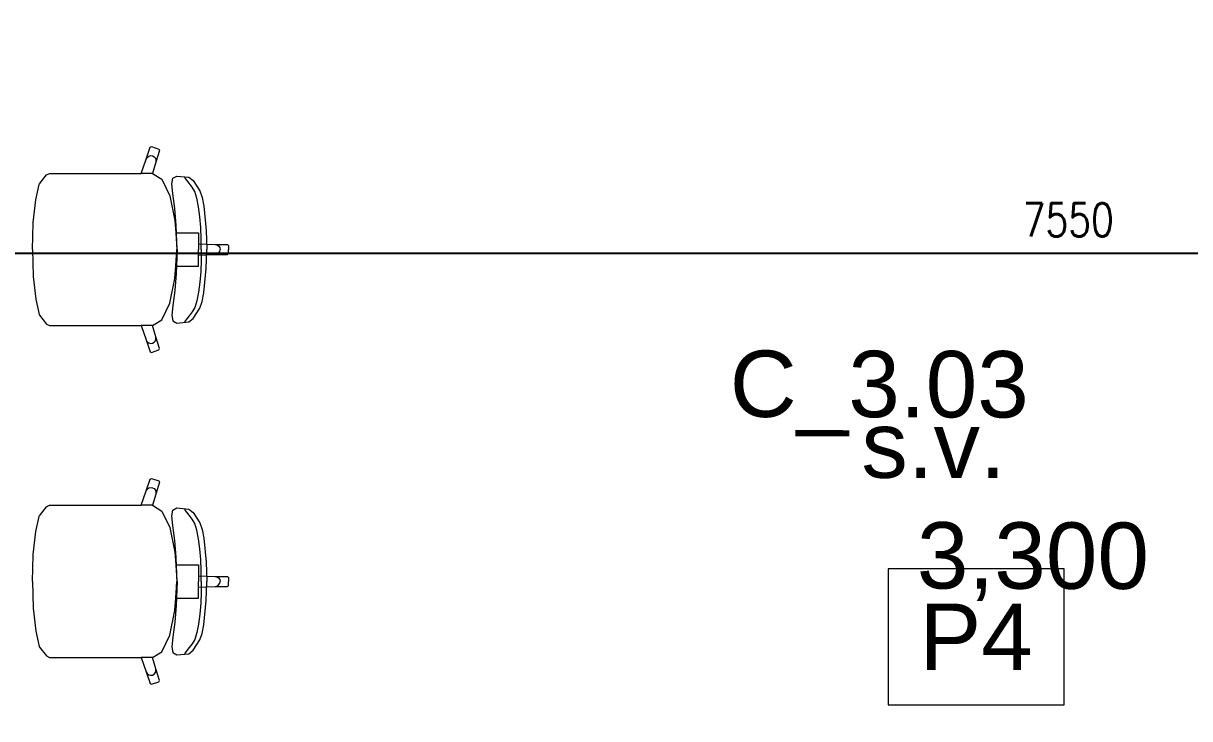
# Model space of a CAD drawing. Header units: millimetres. Extents: x 89194 to 559352, y -753138 to -204019.
# Drawn here: x 337626 to 341139, y -563063 to -560967 of the extents above; entities that cross this region are included whole.
import ezdxf

# ---------------------------------------------------------------- set-up
doc = ezdxf.new("R2010")
doc.units = ezdxf.units.MM
doc.header["$LTSCALE"] = 400
doc.header["$PDMODE"] = 3
for name, color, linetype, lineweight in [('RG_koty', 7, 'Continuous', 9), ('RG_nábytek', 32, 'Continuous', 9), ('RG_popisy', 11, 'Continuous', 9), ('RG_skladby konstrukcí', 5, 'Continuous', 9), ('RG_šrafy', 253, 'Continuous', 9)]:
    doc.layers.add(name, color=color, linetype=linetype, lineweight=lineweight)
doc.styles.add('Arial 100', font='Arial.ttf', dxfattribs={"height": 100})
doc.styles.add('Arial 200', font='Arial.ttf', dxfattribs={"height": 200})
doc.styles.add('Arial 250', font='Arial Bold.ttf', dxfattribs={"height": 250})
doc.styles.add('Koty', font='romans.shx', dxfattribs={"width": 0.8})
doc.dimstyles.new('RG_50_vnitřní', dxfattribs={"dimscale": 50, "dimtxt": 2, "dimasz": 1.6, "dimexe": 1.15, "dimexo": 0, "dimgap": 1, "dimtad": 1, "dimdec": 0, "dimrnd": 5, "dimzin": 0, "dimdsep": 46, "dimtxsty": 'Koty', "dimblk1": 'OBLIQUE', "dimblk2": 'OBLIQUE', "dimsah": 1, "dimcen": 0.09, "dimclrd": 256, "dimclre": 256, "dimclrt": 2, "dimazin": 0, "dimtfac": 1, "dimtdec": 0, "dimtmove": 2, "dimatfit": 3, "dimfxl": 1.15, "dimfxlon": 1, "dimtolj": 1, "dimtzin": 0, "dimarcsym": 0})

# ---------------------------------------------------------------- blocks, each defined once
blk = doc.blocks.new('nabytek_velka_ucebna')
at = {"layer": 'RG_nábytek'}
for p, q in [((470001.9, -445694.1), (470013.3, -445658.7)), ((470013.3, -445658.7), (470017.1, -445656.8)), ((470017.1, -445656.8), (470039.8, -445664.2)), ((470041.8, -445668), (470030.4, -445703.5)), ((470039.8, -445664.2), (470041.8, -445668)), ((469986.2, -445737.5), (470001.9, -445694.1)), ((470001.9, -445694.1), (470004.8, -445689)), ((470004.8, -445689), (470009.3, -445685.3)), ((470009.3, -445685.3), (470015, -445683.7)), ((470015, -445683.7), (470020.8, -445684.4)), ((470030.4, -445703.5), (470020.7, -445737.6)), ((470020.8, -445684.4), (470025.8, -445687.3)), ((470025.8, -445687.3), (470029.5, -445691.9)), ((470029.5, -445691.9), (470031, -445697.6)), ((470031, -445697.6), (470030.4, -445703.5)), ((469680.2, -445768.9), (469701.4, -445742)), ((469701.4, -445742), (469710, -445737.5)), ((469710, -445737.5), (469741, -445737.5)), ((469741, -445737.5), (469777.1, -445737.5)), ((469777.1, -445737.5), (469986.2, -445737.5)), ((470020.5, -445737.5), (469986.2, -445737.5)), ((470020.5, -445737.5), (470020.7, -445737.6)), ((470020.7, -445737.6), (470048.5, -445755)), ((469668.7, -445816.9), (469679.4, -445771)), ((469679.4, -445771), (469680.2, -445768.9)), ((470048.5, -445755), (470072.3, -445804.7)), ((470079, -445769.3), (470082.1, -445752.1)), ((470081.6, -445798.2), (470079, -445769.3)), ((470082.1, -445752.1), (470093.6, -445745.4)), ((470093.6, -445745.4), (470129.7, -445748.7)), ((470119.2, -445751.8), (470116.5, -445748)), ((470124.3, -445758), (470119.2, -445751.8)), ((470130.5, -445767.1), (470124.3, -445758)), ((470129.7, -445748.7), (470142.9, -445759.2)), ((470140.5, -445778.8), (470130.5, -445767.1)), ((470148.2, -445792), (470140.5, -445778.8)), ((470142.9, -445759.2), (470163, -445790.2)), ((470072.3, -445804.7), (470088.2, -445879)), ((470087.5, -445843.5), (470081.6, -445798.2)), ((470154.5, -445812.3), (470148.2, -445792)), ((470159.4, -445838.3), (470154.5, -445812.3)), ((470163, -445790.2), (470170.2, -445810.2)), ((470170.2, -445810.2), (470175, -445836.1)), ((469661.5, -445885.7), (469668.7, -445816.9)), ((470092.1, -445894.5), (470087.5, -445843.5)), ((470163.1, -445868.2), (470159.4, -445838.3)), ((470175, -445836.1), (470182, -445909.3)), ((470088.2, -445879), (470090.6, -445916.5)), ((470165.7, -445900.7), (470163.1, -445868.2)), ((469659, -445966.8), (469661.4, -445886.7)), ((469661.4, -445886.7), (469661.5, -445885.7)), ((470090.6, -445916.5), (470093.8, -445966.8)), ((470090.6, -445916.5), (470129.3, -445916.5)), ((470094.4, -445966.8), (470092.1, -445894.5)), ((470129.3, -445916.5), (470159.2, -445916.5)), ((470159.2, -445916.5), (470159.2, -445949.9)), ((470167.1, -445934.1), (470165.7, -445900.7)), ((470182, -445909.3), (470184.2, -445966.8)), ((470159.2, -445949.9), (470159.2, -445966.8)), ((470159.2, -445949.9), (470209.1, -445951.7)), ((470167.6, -445966.8), (470167.1, -445934.1)), ((470209.1, -445951.7), (470214.8, -445952.8)), ((470209.1, -445951.7), (470246, -445951.7)), ((470214.8, -445952.8), (470219.6, -445956.1)), ((470246, -445951.7), (470249, -445954.7)), ((469659, -445966.8), (469661.4, -446046.8)), ((470090.6, -446017.1), (470093.8, -445966.8)), ((470094.4, -445966.8), (470092.1, -446039.1)), ((470159.2, -445983.7), (470159.2, -445966.8)), ((470159.2, -445983.7), (470209.1, -445981.9)), ((470159.2, -446017.1), (470159.2, -445983.7)), ((470167.6, -445966.8), (470167.1, -445999.5)), ((470182, -446024.3), (470184.2, -445966.8)), ((470209.1, -445981.9), (470214.8, -445980.7)), ((470209.1, -445981.9), (470246, -445981.9)), ((470214.8, -445980.7), (470219.6, -445977.5)), ((470219.6, -445956.1), (470222.9, -445961)), ((470219.6, -445977.5), (470222.9, -445972.6)), ((470222.9, -445961), (470224, -445966.8)), ((470222.9, -445972.6), (470224, -445966.8)), ((470246, -445981.9), (470249, -445978.9)), ((470249, -445954.7), (470249, -445966.8)), ((470249, -445978.9), (470249, -445966.8)), ((470088.2, -446054.5), (470090.6, -446017.1)), ((470090.6, -446017.1), (470129.3, -446017.1)), ((470129.3, -446017.1), (470159.2, -446017.1)), ((470167.1, -445999.5), (470165.7, -446032.9)), ((470175, -446097.5), (470182, -446024.3)), ((469661.4, -446046.8), (469661.5, -446047.9)), ((469661.5, -446047.9), (469668.7, -446116.6)), ((470072.3, -446128.9), (470088.2, -446054.5)), ((470092.1, -446039.1), (470087.5, -446090)), ((470165.7, -446032.9), (470163.1, -446065.3)), ((470087.5, -446090), (470081.6, -446135.3)), ((470163.1, -446065.3), (470159.4, -446095.3)), ((469668.7, -446116.6), (469679.4, -446162.6)), ((470048.5, -446178.6), (470072.3, -446128.9)), ((470154.5, -446121.2), (470148.2, -446141.6)), ((470159.4, -446095.3), (470154.5, -446121.2)), ((470163, -446143.3), (470170.2, -446123.4)), ((470170.2, -446123.4), (470175, -446097.5)), ((469679.4, -446162.6), (469680.2, -446164.7)), ((469680.2, -446164.7), (469701.4, -446191.5)), ((470081.6, -446135.3), (470079, -446164.2)), ((470079, -446164.2), (470082.1, -446181.5)), ((470140.5, -446154.8), (470130.5, -446166.5)), ((470148.2, -446141.6), (470140.5, -446154.8)), ((470142.9, -446174.3), (470163, -446143.3)), ((469701.4, -446191.5), (469710, -446196)), ((469710, -446196), (469741, -446196)), ((469741, -446196), (469777.1, -446196)), ((469777.1, -446196), (469986.2, -446196)), ((470020.5, -446196), (469986.2, -446196)), ((469986.2, -446196), (470001.9, -446239.4)), ((470020.5, -446196), (470020.7, -446195.9)), ((470020.7, -446195.9), (470048.5, -446178.6)), ((470030.4, -446230.1), (470020.7, -446195.9)), ((470082.1, -446181.5), (470093.6, -446188.2)), ((470093.6, -446188.2), (470129.7, -446184.9)), ((470119.2, -446181.8), (470116.5, -446185.5)), ((470124.3, -446175.5), (470119.2, -446181.8)), ((470130.5, -446166.5), (470124.3, -446175.5)), ((470129.7, -446184.9), (470142.9, -446174.3)), ((470031, -446235.9), (470030.4, -446230.1)), ((470041.8, -446265.5), (470030.4, -446230.1)), ((470001.9, -446239.4), (470004.8, -446244.6)), ((470001.9, -446239.4), (470013.3, -446274.8)), ((470004.8, -446244.6), (470009.3, -446248.2)), ((470009.3, -446248.2), (470015, -446249.8)), ((470015, -446249.8), (470020.8, -446249.1)), ((470017.1, -446276.8), (470039.8, -446269.3)), ((470020.8, -446249.1), (470025.8, -446246.2)), ((470025.8, -446246.2), (470029.5, -446241.6)), ((470029.5, -446241.6), (470031, -446235.9)), ((470039.8, -446269.3), (470041.8, -446265.5)), ((470013.3, -446274.8), (470017.1, -446276.8)), ((470013.3, -446658.7), (470017.1, -446656.8)), ((470017.1, -446656.8), (470039.8, -446664.2)), ((470001.9, -446694.1), (470013.3, -446658.7)), ((470001.9, -446694.1), (470004.8, -446689)), ((470004.8, -446689), (470009.3, -446685.3)), ((470009.3, -446685.3), (470015, -446683.7)), ((470015, -446683.7), (470020.8, -446684.4)), ((470020.8, -446684.4), (470025.8, -446687.3)), ((470025.8, -446687.3), (470029.5, -446691.9)), ((470029.5, -446691.9), (470031, -446697.6)), ((470041.8, -446668), (470030.4, -446703.5)), ((470039.8, -446664.2), (470041.8, -446668)), ((469986.2, -446737.5), (470001.9, -446694.1)), ((470030.4, -446703.5), (470020.7, -446737.6)), ((470031, -446697.6), (470030.4, -446703.5)), ((469680.2, -446768.9), (469701.4, -446742)), ((469701.4, -446742), (469710, -446737.5)), ((469710, -446737.5), (469741, -446737.5)), ((469741, -446737.5), (469777.1, -446737.5)), ((469777.1, -446737.5), (469986.2, -446737.5)), ((470020.5, -446737.5), (469986.2, -446737.5)), ((470020.5, -446737.5), (470020.7, -446737.6)), ((470020.7, -446737.6), (470048.5, -446755)), ((470048.5, -446755), (470072.3, -446804.7)), ((470079, -446769.3), (470082.1, -446752.1)), ((470082.1, -446752.1), (470093.6, -446745.4)), ((470093.6, -446745.4), (470129.7, -446748.7)), ((470119.2, -446751.8), (470116.5, -446748)), ((470124.3, -446758), (470119.2, -446751.8)), ((470130.5, -446767.1), (470124.3, -446758)), ((470129.7, -446748.7), (470142.9, -446759.2)), ((470142.9, -446759.2), (470163, -446790.2)), ((469668.7, -446816.9), (469679.4, -446771)), ((469679.4, -446771), (469680.2, -446768.9)), ((470081.6, -446798.2), (470079, -446769.3)), ((470140.5, -446778.8), (470130.5, -446767.1)), ((470148.2, -446792), (470140.5, -446778.8)), ((470154.5, -446812.3), (470148.2, -446792)), ((470163, -446790.2), (470170.2, -446810.2)), ((469661.5, -446885.7), (469668.7, -446816.9)), ((470072.3, -446804.7), (470088.2, -446879)), ((470087.5, -446843.5), (470081.6, -446798.2)), ((470159.4, -446838.3), (470154.5, -446812.3)), ((470170.2, -446810.2), (470175, -446836.1)), ((470092.1, -446894.5), (470087.5, -446843.5)), ((470163.1, -446868.2), (470159.4, -446838.3)), ((470175, -446836.1), (470182, -446909.3)), ((469659, -446966.8), (469661.4, -446886.7)), ((469661.4, -446886.7), (469661.5, -446885.7)), ((470088.2, -446879), (470090.6, -446916.5)), ((470094.4, -446966.8), (470092.1, -446894.5)), ((470165.7, -446900.7), (470163.1, -446868.2)), ((470167.1, -446934.1), (470165.7, -446900.7)), ((470090.6, -446916.5), (470093.8, -446966.8)), ((470090.6, -446916.5), (470129.3, -446916.5)), ((470129.3, -446916.5), (470159.2, -446916.5)), ((470159.2, -446916.5), (470159.2, -446949.9)), ((470167.6, -446966.8), (470167.1, -446934.1)), ((470182, -446909.3), (470184.2, -446966.8)), ((469659, -446966.8), (469661.4, -447046.8)), ((470090.6, -447017.1), (470093.8, -446966.8)), ((470094.4, -446966.8), (470092.1, -447039.1)), ((470159.2, -446949.9), (470159.2, -446966.8)), ((470159.2, -446949.9), (470209.1, -446951.7)), ((470159.2, -446983.7), (470159.2, -446966.8)), ((470167.6, -446966.8), (470167.1, -446999.5)), ((470182, -447024.3), (470184.2, -446966.8)), ((470209.1, -446951.7), (470214.8, -446952.8)), ((470209.1, -446951.7), (470246, -446951.7)), ((470214.8, -446952.8), (470219.6, -446956.1)), ((470219.6, -446956.1), (470222.9, -446961)), ((470219.6, -446977.5), (470222.9, -446972.6)), ((470222.9, -446961), (470224, -446966.8)), ((470222.9, -446972.6), (470224, -446966.8)), ((470246, -446951.7), (470249, -446954.7)), ((470249, -446954.7), (470249, -446966.8)), ((470249, -446978.9), (470249, -446966.8)), ((470159.2, -446983.7), (470209.1, -446981.9)), ((470159.2, -447017.1), (470159.2, -446983.7)), ((470167.1, -446999.5), (470165.7, -447032.9)), ((470209.1, -446981.9), (470214.8, -446980.7)), ((470209.1, -446981.9), (470246, -446981.9)), ((470214.8, -446980.7), (470219.6, -446977.5)), ((470246, -446981.9), (470249, -446978.9)), ((470092.1, -447039.1), (470087.5, -447090)), ((470088.2, -447054.5), (470090.6, -447017.1)), ((470090.6, -447017.1), (470129.3, -447017.1)), ((470129.3, -447017.1), (470159.2, -447017.1)), ((470165.7, -447032.9), (470163.1, -447065.3)), ((470175, -447097.5), (470182, -447024.3)), ((469661.4, -447046.8), (469661.5, -447047.9)), ((469661.5, -447047.9), (469668.7, -447116.6)), ((470072.3, -447128.9), (470088.2, -447054.5)), ((470163.1, -447065.3), (470159.4, -447095.3)), ((470087.5, -447090), (470081.6, -447135.3)), ((470159.4, -447095.3), (470154.5, -447121.2)), ((470170.2, -447123.4), (470175, -447097.5)), ((469668.7, -447116.6), (469679.4, -447162.6)), ((470048.5, -447178.6), (470072.3, -447128.9)), ((470081.6, -447135.3), (470079, -447164.2)), ((470148.2, -447141.6), (470140.5, -447154.8)), ((470142.9, -447174.3), (470163, -447143.3)), ((470154.5, -447121.2), (470148.2, -447141.6)), ((470163, -447143.3), (470170.2, -447123.4)), ((469679.4, -447162.6), (469680.2, -447164.7)), ((469680.2, -447164.7), (469701.4, -447191.5)), ((470020.7, -447195.9), (470048.5, -447178.6)), ((470079, -447164.2), (470082.1, -447181.5)), ((470082.1, -447181.5), (470093.6, -447188.2)), ((470119.2, -447181.8), (470116.5, -447185.5)), ((470124.3, -447175.5), (470119.2, -447181.8)), ((470130.5, -447166.5), (470124.3, -447175.5)), ((470129.7, -447184.9), (470142.9, -447174.3)), ((470140.5, -447154.8), (470130.5, -447166.5)), ((469701.4, -447191.5), (469710, -447196)), ((469710, -447196), (469741, -447196)), ((469741, -447196), (469777.1, -447196)), ((469777.1, -447196), (469986.2, -447196)), ((470020.5, -447196), (469986.2, -447196)), ((469986.2, -447196), (470001.9, -447239.4)), ((470020.5, -447196), (470020.7, -447195.9)), ((470030.4, -447230.1), (470020.7, -447195.9)), ((470093.6, -447188.2), (470129.7, -447184.9)), ((470001.9, -447239.4), (470004.8, -447244.6)), ((470001.9, -447239.4), (470013.3, -447274.8)), ((470004.8, -447244.6), (470009.3, -447248.2)), ((470009.3, -447248.2), (470015, -447249.8)), ((470015, -447249.8), (470020.8, -447249.1)), ((470020.8, -447249.1), (470025.8, -447246.2)), ((470025.8, -447246.2), (470029.5, -447241.6)), ((470029.5, -447241.6), (470031, -447235.9)), ((470031, -447235.9), (470030.4, -447230.1)), ((470041.8, -447265.5), (470030.4, -447230.1)), ((470013.3, -447274.8), (470017.1, -447276.8)), ((470017.1, -447276.8), (470039.8, -447269.3)), ((470039.8, -447269.3), (470041.8, -447265.5))]:
    blk.add_line(p, q, dxfattribs=at)
blk = doc.blocks.new('_Oblique')
at = {"color": 0, "linetype": 'ByBlock', "lineweight": -2}
blk.add_line((-0.5, -0.5), (0.5, 0.5), dxfattribs=at)
blk = doc.blocks.new('*D421')
at = {"layer": 'Defpoints', "color": 0, "transparency": 16777216}
for p in [(344548.3, -559038.9), (344548.3, -561659.5), (336998.4, -562060.2)]:
    blk.add_point(p, dxfattribs=at)
at = {"layer": 'RG_koty', "lineweight": -2, "transparency": 16777216}
for p, q in [((336998.4, -561717), (336998.4, -561602)), ((344548.3, -561602), (344548.3, -561717)), ((336998.4, -561659.5), (344548.3, -561659.5))]:
    blk.add_line(p, q, dxfattribs=at)
at = {"layer": 'RG_koty', "lineweight": -2, "transparency": 16777216, "xscale": 80, "yscale": 80, "zscale": 80, "rotation": 180}
blk.add_blockref('_Oblique', (336998.4, -561659.5), dxfattribs=at)
at = {"layer": 'RG_koty', "lineweight": -2, "transparency": 16777216, "xscale": 80, "yscale": 80, "zscale": 80}
blk.add_blockref('_Oblique', (344548.3, -561659.5), dxfattribs=at)
at = {"layer": 'RG_koty', "color": 2, "transparency": 16777216, "insert": (340773.3, -561559.5), "char_height": 100, "attachment_point": 5, "style": 'Koty'}
blk.add_mtext('\\A1;7550', dxfattribs=at)

msp = doc.modelspace()

# ---------------------------------------------------------------- hatches: boundary and pattern name
at = {"layer": 'RG_šrafy', "ltscale": 0.0007}
h = msp.add_hatch(dxfattribs=at)
h.set_pattern_fill('ZIGZAG', color=256, scale=20)
h.set_pattern_definition([(0, (-38756.65, -88521.147), (63.5, 63.5), [63.5, -63.5]), (90, (-38693.15, -88521.147), (-63.5, 63.5), [63.5, -63.5])])
h.paths.add_polyline_path([(344848.3, -557668.2), (344548.3, -557562.6), (344548.3, -557788.9), (344848.3, -557788.9)])
h.paths.add_polyline_path([(344806.5, -557768.9, 0.391021), (344821.4, -557755.1), (344826.6, -557690.8, -0.391021), (344834, -557683.9), (344838.3, -557683.9), (344838.3, -557778.9), (344558.3, -557778.9), (344558.3, -557683.9), (344562.6, -557683.9, -0.391021), (344570.1, -557690.8), (344575.2, -557755.1, 0.391021), (344590.2, -557768.9)], flags=16)
h.paths.add_polyline_path([(336998.7, -555118.6), (336998.2, -554902.5), (336698.3, -554796.9), (336698.3, -554908.8), (336698.3, -557488.8), (336698.3, -557678.8), (336698.3, -557788.9), (336998.3, -557788.9), (336998.8, -557679.2), (336998.4, -557333.2)])
edge = h.paths.add_edge_path()
edge.add_line((336998.3, -559038.9), (336998.3, -558838.9))
edge.add_line((336998.3, -558838.9), (336998.3, -558788.9))
edge.add_line((336998.3, -558788.9), (336698.3, -558788.9))
edge.add_line((336698.3, -558788.9), (336698.3, -559643.6))
edge.add_ellipse((336683.3, -559644.2), major_axis=(-10.6, 10.6), ratio=1, start_angle=225, end_angle=227.1841, ccw=False)
edge.add_line((336698.3, -559644), (336698.3, -560214.2))
edge.add_line((336698.3, -560214.2), (336698.3, -565149.2))
edge.add_line((336698.3, -565149.2), (336998.3, -565149.2))
edge.add_line((336998.3, -565149.2), (336998.3, -559038.9))
h.paths.add_polyline_path([(344548.3, -558788.9), (344848.3, -558788.9), (344848.3, -565149.2), (344548.3, -565149.2)])

# ---------------------------------------------------------------- linework, layer by layer
at = {"layer": 'RG_skladby konstrukcí'}
msp.add_lwpolyline([(340230.7, -563020.9), (340760.7, -563020.9), (340760.7, -562610.9), (340230.7, -562610.9)], close=True, dxfattribs=at)

# ---------------------------------------------------------------- block references
at = {"layer": 'RG_nábytek'}
msp.add_blockref('nabytek_velka_ucebna', (-132005.6, -115682.2), dxfattribs=at)

# ---------------------------------------------------------------- texts
at = {"layer": 'RG_koty', "insert": (340267.2, -562422.2), "char_height": 200, "width": 12.645, "attachment_point": 5, "rotation": 359.8787, "style": 'Arial 100'}
msp.add_mtext('\\pxi-3,l4,qc,t4;s.v.^I3,300', dxfattribs=at)
at = {"layer": 'RG_popisy', "insert": (340003.9, -561953.8), "char_height": 200, "attachment_point": 1, "rotation": 359.8787, "style": 'Arial 250'}
msp.add_mtext('\\pxi-1.25;{\\fArial|b0|i0|c238|p34;C_3.03}', dxfattribs=at)
at = {"layer": 'RG_skladby konstrukcí', "insert": (340495.7, -562815.9), "char_height": 200, "width": 530, "attachment_point": 5, "style": 'Arial 200'}
msp.add_mtext('P4', dxfattribs=at)

# ---------------------------------------------------------------- dimensions: what is measured, and where the dimension line sits
at = {"layer": 'RG_koty'}
dim = msp.add_linear_dim(base=(344548.3, -561659.5), p1=(336998.4, -562060.2), p2=(344548.3, -559038.9), dimstyle='RG_50_vnitřní', dxfattribs=at)
dim.commit()
dim.dimension.update_dxf_attribs({"geometry": '*D421', "text_midpoint": (340773.3, -561559.5)})

doc.saveas('drawing.dxf')
